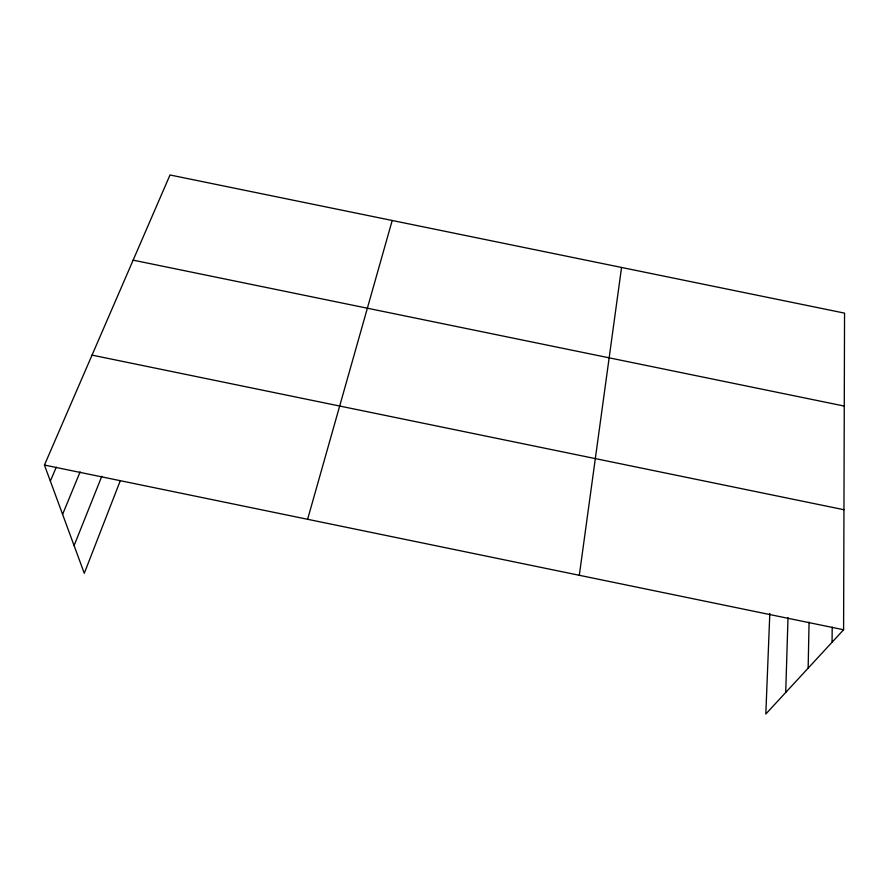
<?xml version="1.0" encoding="UTF-8"?>
<svg xmlns="http://www.w3.org/2000/svg" width="889" height="889" viewBox="0 0 889 889"><rect width="100%" height="100%" fill="white"/><g stroke="black" fill="none" stroke-linecap="round" stroke-linejoin="round"><path stroke-width="1.33" d="M769.818 613.343L765.818 714.023L843.594 629.756L844.55 313.128L170.01 174.977L44.45 465.058L84.288 573.305L120.226 480.86M832.06 642.247L832.193 627.078M808.145 668.161L809.079 622.133M785.709 692.464L788.01 617.699M579.306 575.294L621.555 267.456M307.605 519.298L392.205 220.483M74.087 545.602L101.79 476.282M62.597 514.375L80.11 471.903M50.351 481.105L56.285 467.181M133.139 260.155L844.272 406.073M92.045 355.122L843.95 509.719M44.45 465.058L843.594 629.756"/></g></svg>
